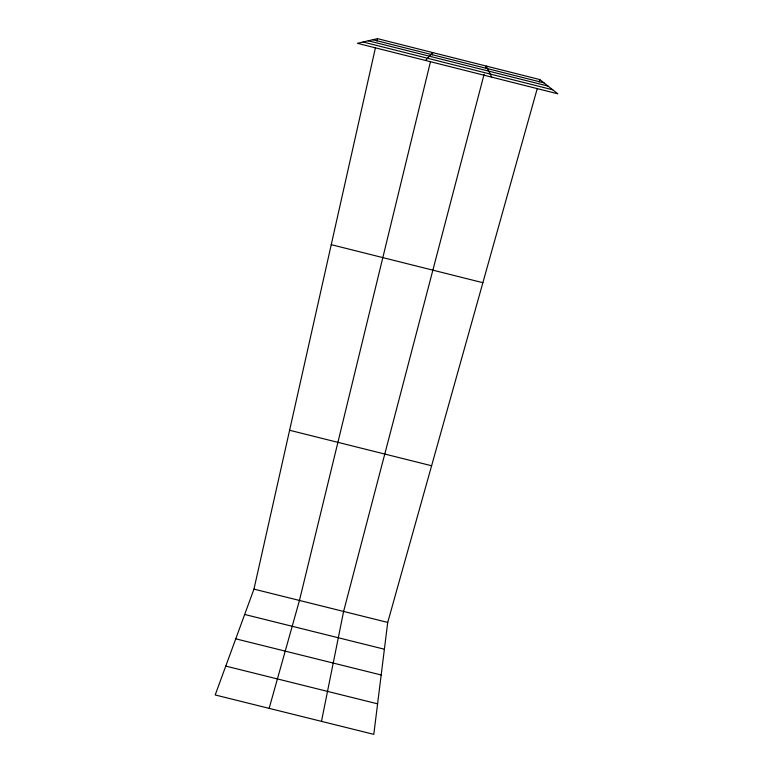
<?xml version="1.0" encoding="UTF-8"?>
<svg xmlns="http://www.w3.org/2000/svg" width="773" height="773" viewBox="0 0 773 773"><rect width="100%" height="100%" fill="white"/><g stroke="black" fill="none" stroke-linecap="round" stroke-linejoin="round"><path stroke-width="1.16" d="M537.187 88.789L387.727 622.42L373.794 734.35L215.194 694.966L253.959 589.123L375.378 48.013M321.481 721.364L343.608 611.433L484.13 74.179M376.953 40.988L377.475 38.65L539.776 79.561L557.806 93.804L357.435 43.307L377.475 38.65M430.426 61.888L299.46 600.447L269.149 708.358M432.126 54.893L432.687 52.564L425.614 60.487M485.647 68.382L486.246 66.063L491.734 77.145M539.129 81.87L539.776 79.561M244.674 614.467L384.394 649.223M235.755 638.827L381.186 674.984M225.764 666.094L377.591 703.826M289.604 430.271L431.605 465.752M253.959 589.123L387.727 622.42M372.818 39.732L543.96 82.866M368.267 40.785L548.067 86.103M363.059 42.003L552.743 89.803M331.25 244.664L482.874 282.705"/></g></svg>
